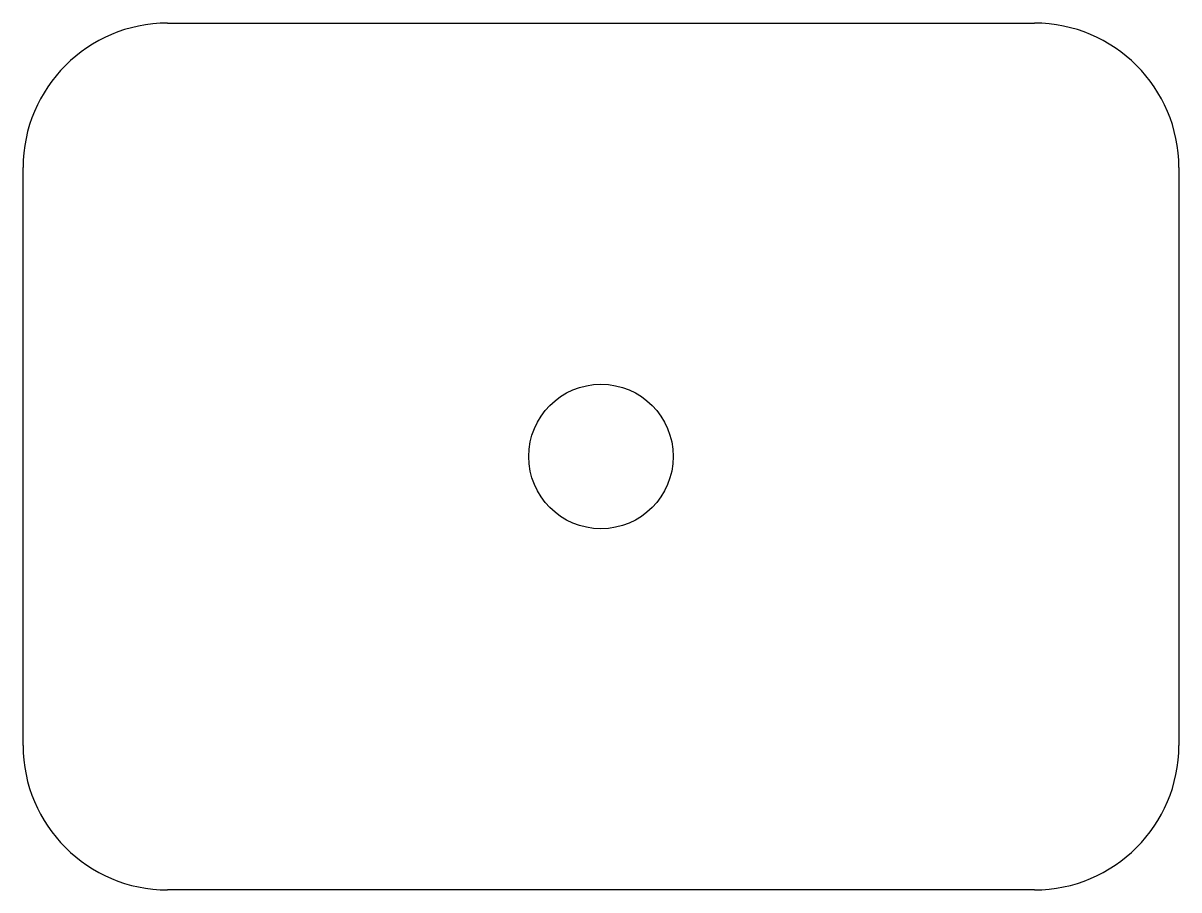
# Model space of a CAD drawing. Extents: x 22.9 to 23.3, y -17.783 to -17.483.
import ezdxf

# ---------------------------------------------------------------- set-up
doc = ezdxf.new("R2010")
doc.units = 0
doc.header["$MEASUREMENT"] = 0
doc.layers.get('0').update_dxf_attribs({"linetype": 'CONTINUOUS'})

msp = doc.modelspace()

# ---------------------------------------------------------------- linework, layer by layer
at = {"color": 7}
for p, q in [((22.95037, -17.48262), (23.25037, -17.48262)), ((22.90037, -17.73262), (22.90037, -17.53262)), ((23.30037, -17.53262), (23.30037, -17.73262)), ((23.25037, -17.78262), (22.95037, -17.78262))]:
    msp.add_line(p, q, dxfattribs=at)
msp.add_circle((23.10037, -17.63262), 0.025, dxfattribs=at)
for centre, start, end in [((22.95037, -17.53262), 90, 180), ((23.25037, -17.53262), 360, 90), ((22.95037, -17.73262), 180, 270), ((23.25037, -17.73262), 270, 0)]:
    msp.add_arc(centre, 0.05, start, end, dxfattribs=at)

doc.saveas('drawing.dxf')
